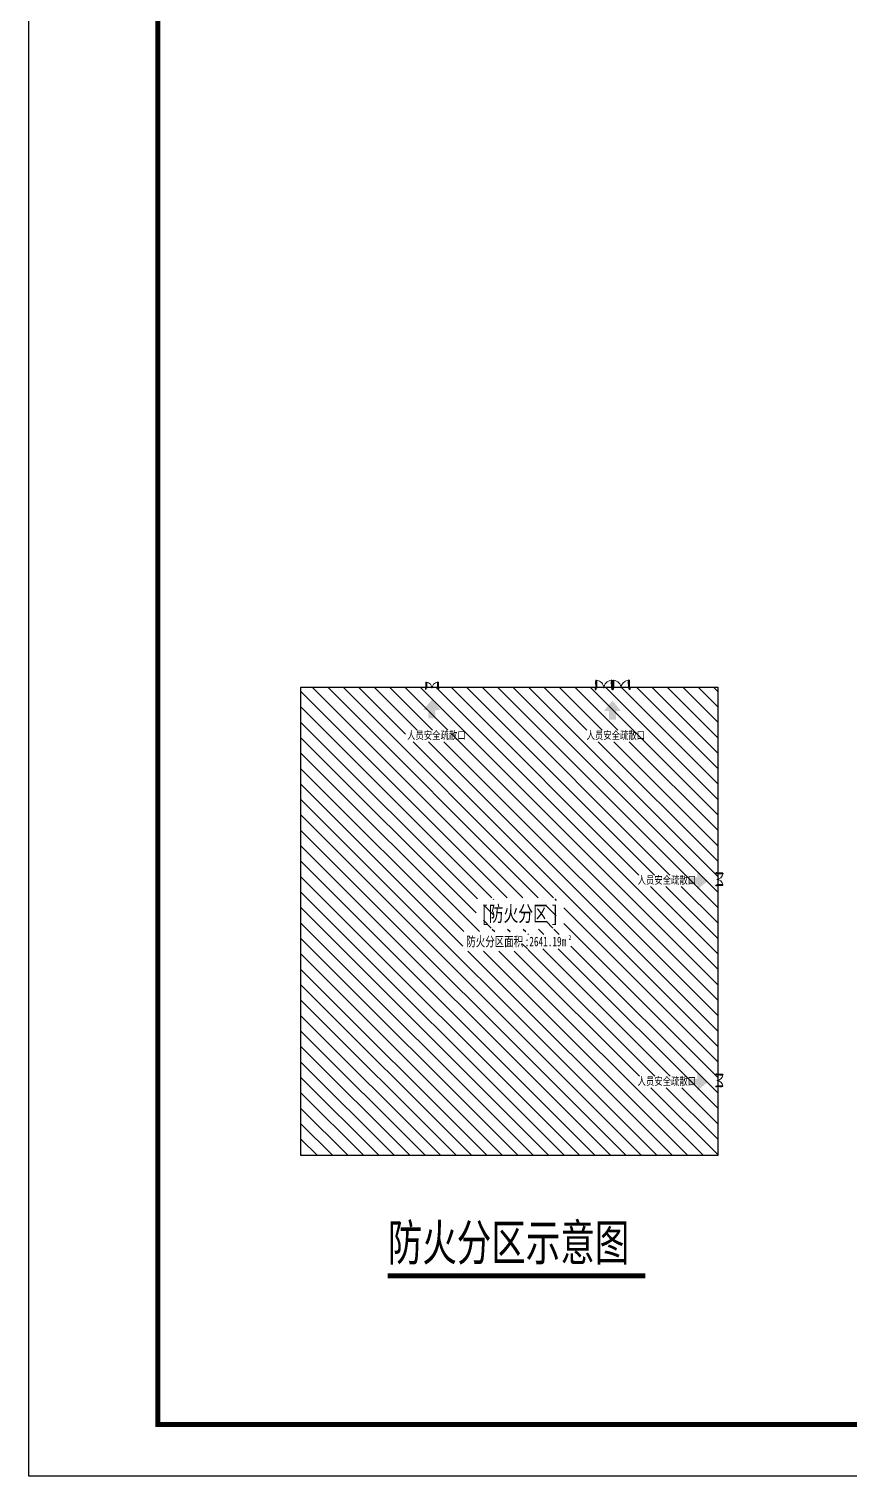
# Model space of a CAD drawing. Header units: millimetres. Extents: x 4455189 to 4808172, y 18512388 to 19204582.
# Drawn here: x 4682022 to 4705875, y 18955163 to 18997247 of the extents above; entities that cross this region are included whole.
import ezdxf

# ---------------------------------------------------------------- set-up
doc = ezdxf.new("R2010")
doc.units = ezdxf.units.MM
doc.header["$LTSCALE"] = 1000
doc.header["$MEASUREMENT"] = 0
for name, color, linetype in [('0 - 填充', 251, 'Continuous'), ('00-人防文字', 140, 'Continuous'), ('AXIS_外部', 171, 'Continuous'), ('DIM_SYMB', 165, 'Continuous'), ('PUB_TEXT', 7, 'Continuous'), ('TK', 4, 'Continuous'), ('WINDOW', 140, 'Continuous'), ('文字索引线', 74, 'Continuous')]:
    doc.layers.add(name, color=color, linetype=linetype)
doc.styles.add('HT', font='simhei.ttf', dxfattribs={"width": 0.7})
doc.styles.add('房间名称', font='SIMPLEX', dxfattribs={"width": 0.8, "bigfont": 'HZTXT'})

# ---------------------------------------------------------------- blocks, each defined once
blk = doc.blocks.new('$DorLib2D$00000011')
for p, q in [((-0.5, 0.004), (-0.433, 0.004)), ((-0.5, 0.004), (-0.5, -0.062)), ((-0.483, 0.396), (-0.467, 0.396)), ((-0.483, 0.235), (-0.467, 0.235)), ((-0.467, 0.471), (-0.467, -0.062)), ((-0.467, 0.471), (-0.433, 0.471)), ((-0.433, 0.471), (-0.433, 0.004)), ((-0.417, 0.396), (-0.433, 0.396)), ((-0.417, 0.235), (-0.433, 0.235)), ((0.417, 0.396), (0.433, 0.396)), ((0.417, 0.235), (0.433, 0.235)), ((0.433, 0.471), (0.433, 0.004)), ((0.467, 0.471), (0.433, 0.471)), ((0.5, 0.004), (0.433, 0.004)), ((0.467, 0.471), (0.467, -0.062)), ((0.483, 0.396), (0.467, 0.396)), ((0.483, 0.235), (0.467, 0.235)), ((0.5, 0.004), (0.5, -0.062)), ((-0.5, -0.062), (-0.467, -0.062)), ((0.5, -0.062), (0.467, -0.062))]:
    blk.add_line(p, q)
at = {"lineweight": 13}
for p, q in [((-0.483, 0.396), (-0.483, 0.235)), ((-0.417, 0.396), (-0.417, 0.235)), ((0.417, 0.396), (0.417, 0.235)), ((0.483, 0.396), (0.483, 0.235))]:
    blk.add_line(p, q, dxfattribs=at)
for centre, start, end in [((-0.467, 0.004), 0, 85.90396), ((0.467, 0.004), 94.09604, 180)]:
    blk.add_arc(centre, 0.467, start, end, dxfattribs=at)
blk = doc.blocks.new('4534')
at = {"layer": 'AXIS_外部', "color": 1}
blk.add_lwpolyline([(4455189, 19024834), (4503669, 19024834), (4503669, 18970354), (4455189, 18970354)], close=True, dxfattribs=at)
at = {"layer": 'WINDOW', "color": 1}
for p, xscale, yscale, zscale in [((4490429, 19024714), 2000, 2000, 2000), ((4492429, 19024714), 2000, 2000, 2000), ((4470429, 19024714), 1500, 1500, 1500)]:
    blk.add_blockref('$DorLib2D$00000011', p, dxfattribs=dict(at, xscale=xscale, yscale=yscale, zscale=zscale))
at = {"layer": 'WINDOW', "color": 1, "xscale": -1500, "yscale": -1500, "zscale": -1500, "rotation": 90}
for p in [(4503549, 19002494), (4503549, 18979094)]:
    blk.add_blockref('$DorLib2D$00000011', p, dxfattribs=at)
blk = doc.blocks.new('GeYuanFrame_07185655', base_point=(20.09, 4.53))
at = {"layer": 'TK'}
blk.add_lwpolyline([(20.09, 4.53), (20.09, 598.53), (861.09, 598.53), (861.09, 4.53)], close=True, dxfattribs=at)
at = {"layer": 'TK', "const_width": 1}
blk.add_lwpolyline([(45.09, 588.53), (851.09, 588.53), (851.09, 14.53), (45.09, 14.53)], close=True, dxfattribs=at)

msp = doc.modelspace()

# ---------------------------------------------------------------- hatches: boundary and pattern name
at = {"layer": '0 - 填充'}
h = msp.add_hatch(dxfattribs=at)
h.set_pattern_fill('ANSI31', color=256, scale=200, angle=270, style=0)
h.set_pattern_definition([(315, (0, 0), (224.506403, 224.506403), [])])
h.paths.add_polyline_path([(4689934.5, 18978101.1), (4702054.5, 18978101.1), (4702054.5, 18964481.1), (4689934.5, 18964481.1)])
edge = h.paths.add_edge_path(flags=16)
edge.add_line((4694645.5, 18970428.6), (4696535.8, 18970428.6))
edge.add_line((4696535.8, 18970428.6), (4696535.8, 18970995.8))
edge.add_line((4696535.8, 18970995.8), (4694645.5, 18970995.8))
edge.add_line((4694645.5, 18970995.8), (4694645.5, 18970428.6))
edge.add_line((4696371.7, 18970497.8), (4697786.9, 18970497.8))
edge.add_line((4697786.9, 18970497.8), (4697786.9, 18970915.5))
edge.add_line((4697786.9, 18970915.5), (4696371.7, 18970915.5))
edge.add_line((4696371.7, 18970915.5), (4696371.7, 18970497.8))
edge.add_line((4697682.8, 18970720.5), (4697822.5, 18970720.5))
edge.add_line((4697822.5, 18970720.5), (4697822.5, 18970927))
edge.add_line((4697822.5, 18970927), (4697682.8, 18970927))
edge.add_line((4697682.8, 18970927), (4697682.8, 18970720.5))
edge = h.paths.add_edge_path(flags=16)
edge.add_line((4695026.3, 18971099.4), (4695535.4, 18971099.4))
edge.add_line((4695535.4, 18971099.4), (4695535.4, 18971946.2))
edge.add_line((4695535.4, 18971946.2), (4695026.3, 18971946.2))
edge.add_line((4695026.3, 18971946.2), (4695026.3, 18971099.4))
edge.add_line((4695243, 18971071.5), (4697360.2, 18971071.5))
edge.add_line((4697360.2, 18971071.5), (4697360.2, 18971979.1))
edge.add_line((4697360.2, 18971979.1), (4695243, 18971979.1))
edge.add_line((4695243, 18971979.1), (4695243, 18971071.5))
edge.add_line((4697067.8, 18971099.4), (4697576.9, 18971099.4))
edge.add_line((4697576.9, 18971099.4), (4697576.9, 18971946.2))
edge.add_line((4697576.9, 18971946.2), (4697067.8, 18971946.2))
edge.add_line((4697067.8, 18971946.2), (4697067.8, 18971099.4))
h.paths.add_polyline_path([(4698192.7, 18976517.8), (4699528, 18976517.8), (4699528, 18976850), (4698192.7, 18976850)], flags=16)
h.paths.add_polyline_path([(4692971.9, 18976517.8), (4694307.2, 18976517.8), (4694307.2, 18976850), (4692971.9, 18976850)], flags=16)
h.paths.add_polyline_path([(4699677.6, 18972307.7), (4701012.9, 18972307.7), (4701012.9, 18972639.9), (4699677.6, 18972639.9)], flags=16)
h.paths.add_polyline_path([(4699677.6, 18966457.7), (4701012.9, 18966457.7), (4701012.9, 18966789.9), (4699677.6, 18966789.9)], flags=16)
at = {"layer": '文字索引线'}
for points in [[(4693742.2, 18977744.5), (4693492.2, 18977444.5), (4693642.2, 18977444.5), (4693642.2, 18977194.5), (4693842.2, 18977194.5), (4693842.2, 18977444.5), (4693992.2, 18977444.5)], [(4698992.2, 18977713.2), (4698742.2, 18977413.2), (4698892.2, 18977413.2), (4698892.2, 18977163.2), (4699092.2, 18977163.2), (4699092.2, 18977413.2), (4699242.2, 18977413.2)], [(4701766, 18972472.1), (4701466, 18972722.1), (4701466, 18972572.1), (4701216, 18972572.1), (4701216, 18972372.1), (4701466, 18972372.1), (4701466, 18972222.1)], [(4701766, 18966622.1), (4701466, 18966872.1), (4701466, 18966722.1), (4701216, 18966722.1), (4701216, 18966522.1), (4701466, 18966522.1), (4701466, 18966372.1)]]:
    msp.add_hatch(color=256, dxfattribs=at).paths.add_polyline_path(points)

# ---------------------------------------------------------------- linework, layer by layer
at = {"layer": 'DIM_SYMB', "const_width": 140}
msp.add_lwpolyline([(4692457.2, 18960983.9), (4699952.8, 18960983.9)], dxfattribs=at)

# ---------------------------------------------------------------- block references
at = {"layer": 'AXIS_外部'}
for name, p, xscale, yscale, zscale in [('GeYuanFrame_07185655', (4682021.6, 18955162.9), 150, 150, 150), ('4534', (3576137.3, 14221892.5), 0.25, 0.25, 0.25)]:
    msp.add_blockref(name, p, dxfattribs=dict(at, xscale=xscale, yscale=yscale, zscale=zscale))

# ---------------------------------------------------------------- texts
at = {"layer": '00-人防文字', "style": 'HT', "width": 0.7}
for s, height, p in [('[', 450.6, (4695167.4, 18971293.7)), ('防火分区', 450.63, (4695394.2, 18971293.7)), (']', 450.6, (4697208.9, 18971293.7)), ('防火分区面积', 281.65, (4694740, 18970567.4)), ('2', 140.8, (4697717.2, 18970754.9)), (':2641.19m', 281.65, (4696441.3, 18970567.4))]:
    msp.add_text(s, height=height, dxfattribs=at).set_placement(p)
at = {"layer": 'PUB_TEXT'}
for s, height, style, width, p in [('人员安全疏散口', 225, '房间名称', 0.8, (4693020.2, 18976571.4)), ('人员安全疏散口', 225, '房间名称', 0.8, (4698241, 18976571.4)), ('人员安全疏散口', 225, '房间名称', 0.8, (4699725.9, 18972361.3)), ('人员安全疏散口', 225, '房间名称', 0.8, (4699725.9, 18966511.3)), ('防火分区示意图', 1051.48, 'HT', 0.7, (4692457.2, 18961429.3))]:
    msp.add_text(s, height=height, dxfattribs=dict(at, style=style, width=width)).set_placement(p)

doc.saveas('drawing.dxf')
